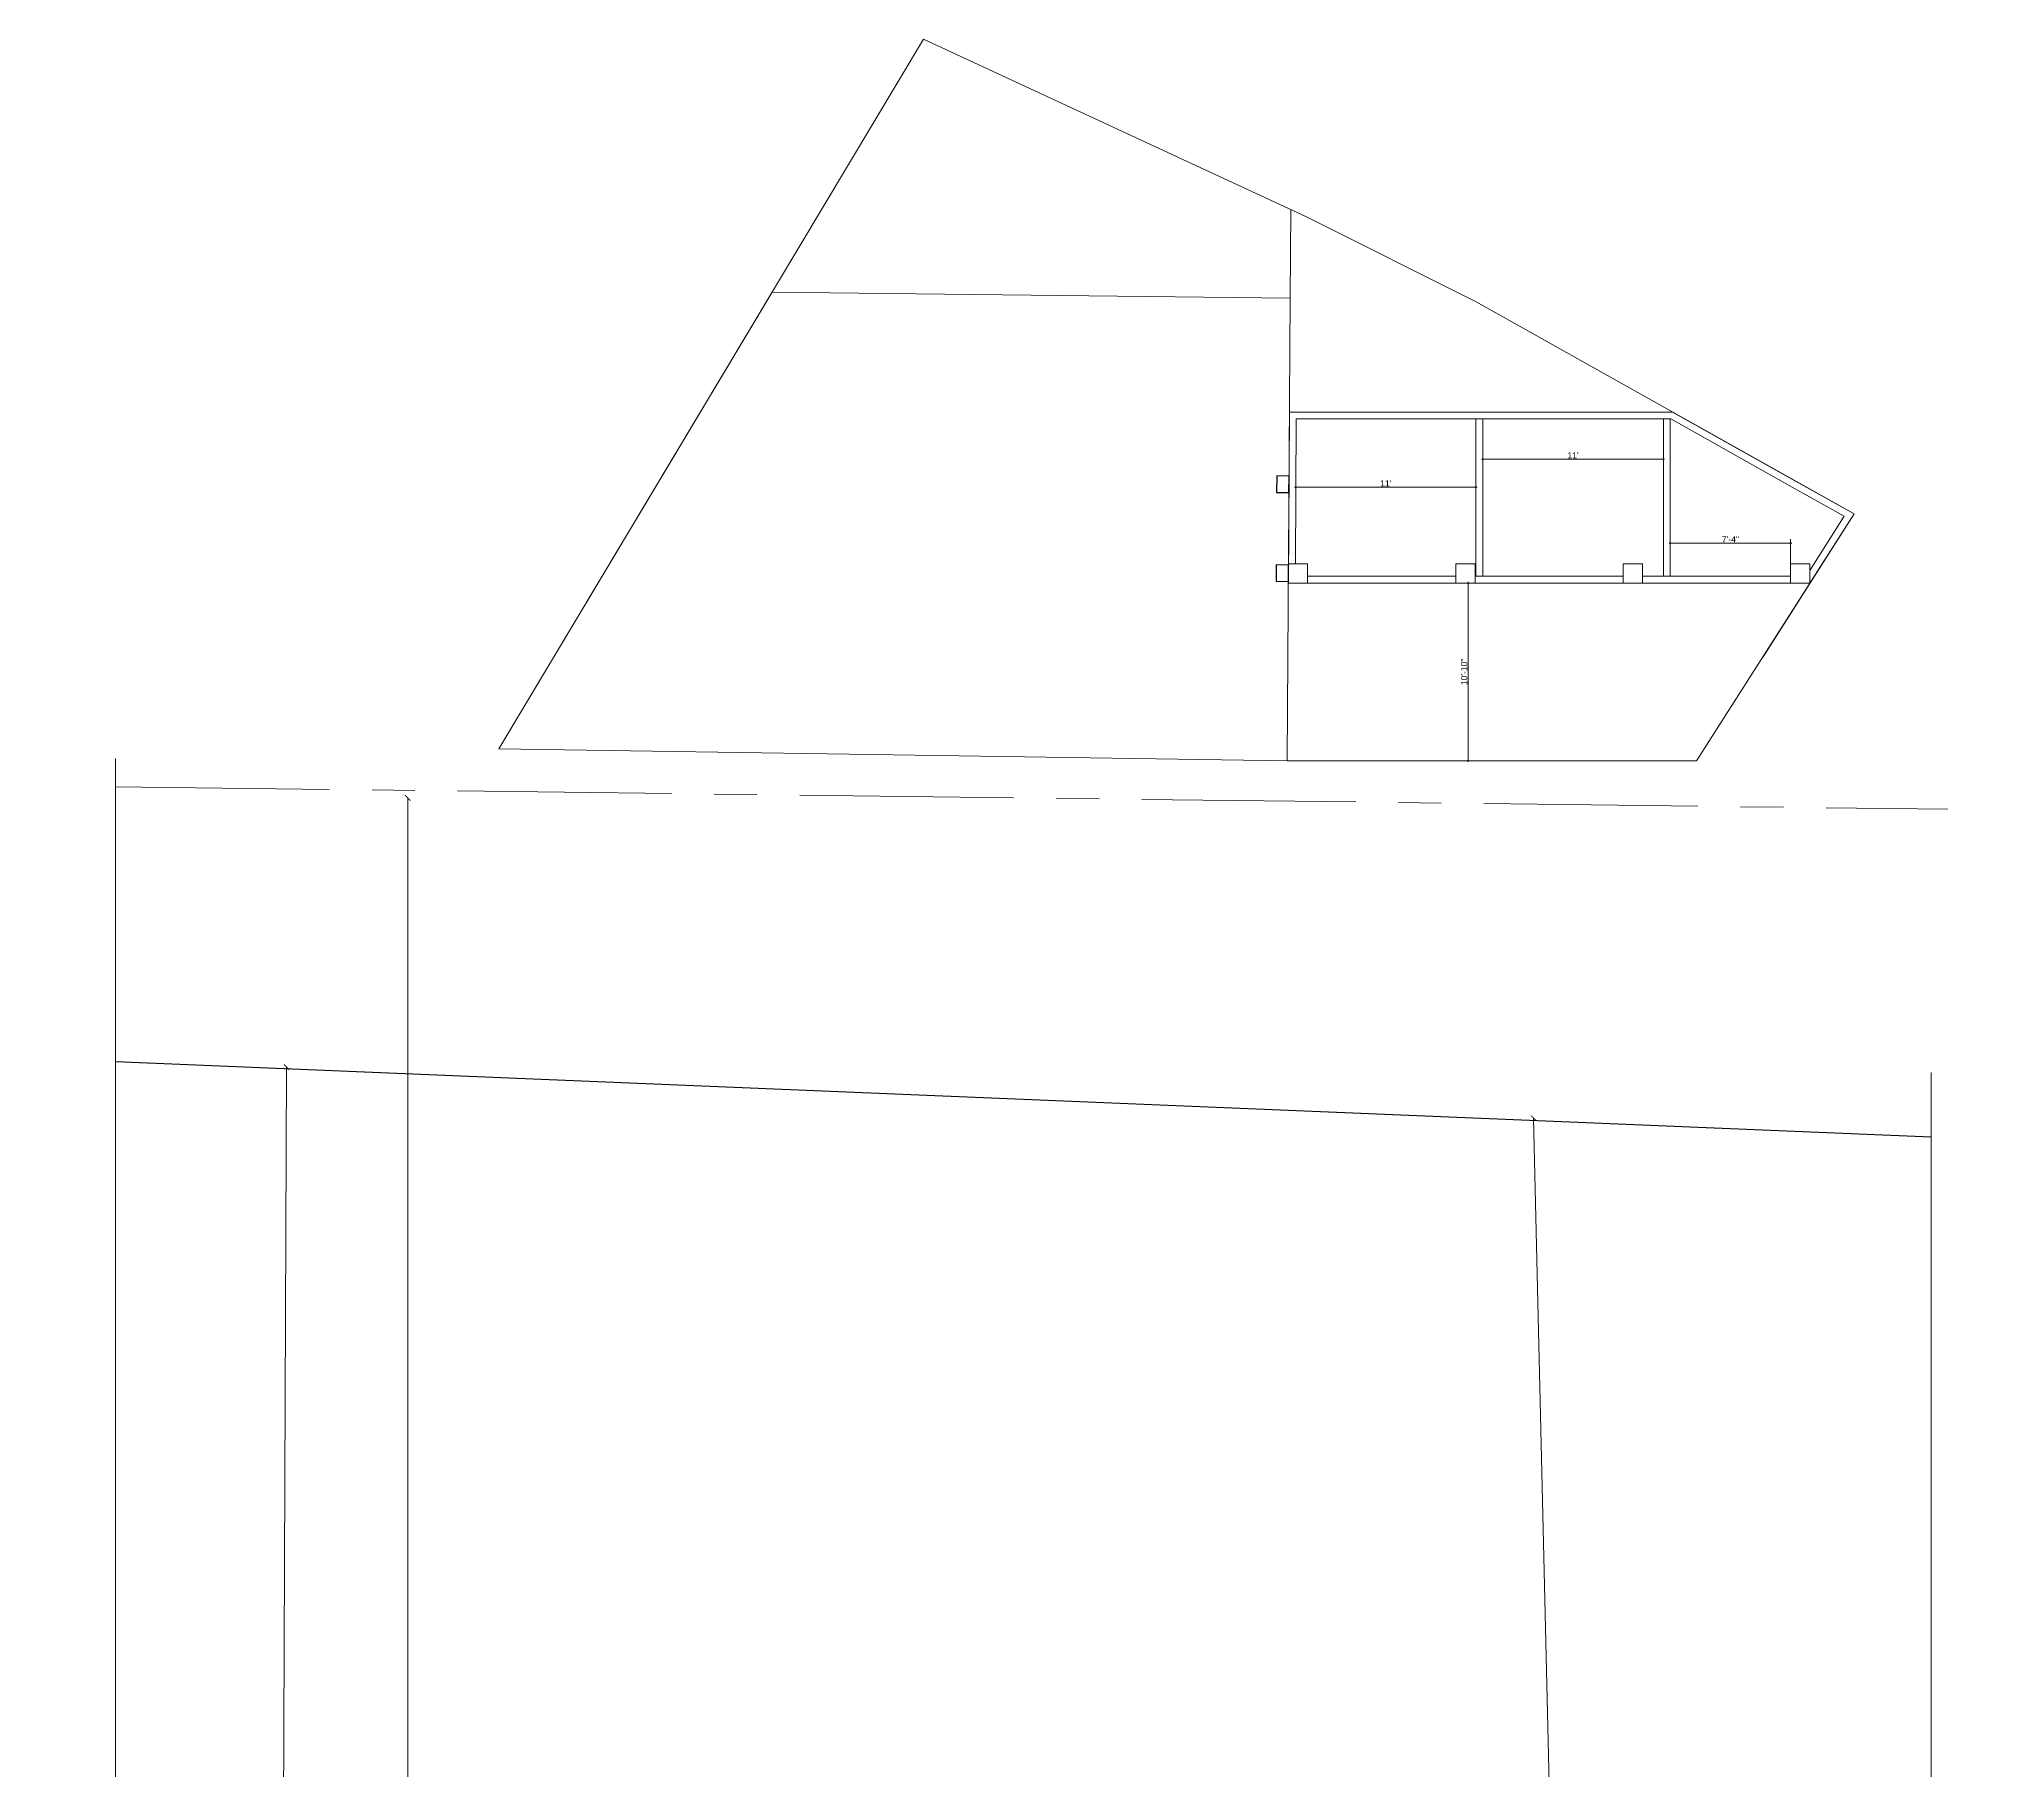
# Model space of a CAD drawing. Header units: inches. Extents: x 72553 to 165130, y 2767 to 9706.
# Drawn here: x 83720 to 85156, y 4032 to 5297 of the extents above; entities that cross this region are included whole.
import ezdxf

# ---------------------------------------------------------------- set-up
doc = ezdxf.new("R2010")
doc.units = ezdxf.units.IN
doc.header["$LTSCALE"] = 5
doc.header["$MEASUREMENT"] = 0
doc.linetypes.add('CENTER', pattern=[2, 1.25, -0.25, 0.25, -0.25])
doc.layers.add('A-WALL', color=7, linetype='Continuous', lineweight=9)
doc.layers.add('DOOR', color=62, linetype='Continuous', lineweight=0)
doc.layers.add('DIM', color=5, linetype='Continuous')
doc.layers.add('WALL', color=7, linetype='Continuous')
doc.layers.add('dim line', color=7, linetype='Continuous', lineweight=15, true_color=0xfab2b2)
doc.styles.get("Standard").update_dxf_attribs({"font": 'arial.ttf'})
doc.styles.add('tt', font='stylu.ttf', dxfattribs={"height": 8})
doc.dimstyles.new('Copy(2) of STANDARD', dxfattribs={"dimtxt": 2, "dimasz": 4, "dimexe": 0, "dimexo": 0, "dimgap": 2, "dimtad": 1, "dimdec": 0, "dimzin": 0, "dimdsep": 46, "dimlunit": 3, "dimtxsty": 'tt', "dimblk": 'ARCHTICK', "dimcen": 0.0505, "dimse1": 1, "dimse2": 1, "dimclrd": 5, "dimclre": 5, "dimclrt": 7, "dimadec": 1, "dimazin": 0, "dimtm": 1e-09, "dimtfac": 1, "dimtdec": 0, "dimtofl": 0, "dimtmove": 1, "dimatfit": 3, "dimfxl": 1, "dimtolj": 2, "dimtzin": 0, "dimlwd": 13, "dimarcsym": 0})
doc.dimstyles.new('Standard$0', dxfattribs={"dimtxt": 6, "dimasz": 4, "dimexe": 3, "dimexo": 6, "dimgap": 3, "dimtad": 1, "dimdec": 1, "dimzin": 0, "dimdsep": 46, "dimlunit": 4, "dimtxsty": 'Standard', "dimcen": 0.09, "dimclrd": 6, "dimclre": 6, "dimclrt": 7, "dimadec": 0, "dimazin": 0, "dimtfac": 1, "dimtdec": 1, "dimtix": 1, "dimtofl": 0, "dimtmove": 1, "dimatfit": 3, "dimfxl": 1, "dimtolj": 1, "dimtzin": 0, "dimlwd": 18, "dimlwe": 18, "dimarcsym": 0})

# ---------------------------------------------------------------- blocks, each defined once
blk = doc.blocks.new('_ArchTick')
at = {"color": 0, "linetype": 'ByBlock', "const_width": 0.15}
blk.add_lwpolyline([(-0.5, -0.5), (0.5, 0.5)], dxfattribs=at)
blk = doc.blocks.new('*D1974')
at = {"layer": 'Defpoints', "color": 0, "ltscale": 5, "transparency": 16777216}
for p in [(84445.5, 4742.9), (83989.7, 2775), (84421.3, 2775)]:
    blk.add_point(p, dxfattribs=at)
at = {"layer": 'DIM', "color": 5, "lineweight": 13, "ltscale": 5, "transparency": 16777216}
blk.add_line((83989.7, 4742.9), (83989.7, 2775), dxfattribs=at)
at = {"layer": 'DIM', "color": 5, "lineweight": 13, "ltscale": 5, "transparency": 16777216, "xscale": 4, "yscale": 4, "zscale": 4}
for p, rotation in [((83989.7, 4742.9), 90), ((83989.7, 2775), 270)]:
    blk.add_blockref('_ArchTick', p, dxfattribs=dict(at, rotation=rotation))
at = {"layer": 'DIM', "color": 7, "ltscale": 5, "transparency": 16777216, "insert": (83983.6, 3759), "char_height": 8, "attachment_point": 5, "rotation": 90, "style": 'tt'}
blk.add_mtext("\\A2;164'", dxfattribs=at)
blk = doc.blocks.new('*D1972')
at = {"layer": 'Defpoints', "color": 0, "ltscale": 5, "transparency": 16777216}
for p in [(83872.7, 4546.3, -33.3), (83866, 2979.8, 1.5), (83894.6, 2979.7)]:
    blk.add_point(p, dxfattribs=at)
at = {"layer": 'DIM', "color": 5, "lineweight": 13, "ltscale": 5, "transparency": 16777216}
blk.add_line((83901.2, 4546.2), (83894.6, 2979.7), dxfattribs=at)
at = {"layer": 'DIM', "color": 5, "lineweight": 13, "ltscale": 5, "transparency": 16777216, "xscale": 4, "yscale": 4, "zscale": 4}
for p, rotation in [((83901.2, 4546.2), 89.75798331016011), ((83894.6, 2979.7), 269.7579833101601)]:
    blk.add_blockref('_ArchTick', p, dxfattribs=dict(at, rotation=rotation))
at = {"layer": 'DIM', "color": 7, "ltscale": 5, "transparency": 16777216, "insert": (83891.7, 3763), "char_height": 8, "attachment_point": 5, "rotation": 89.758, "style": 'tt'}
blk.add_mtext('\\A2;130\'-6"', dxfattribs=at)
blk = doc.blocks.new('*D1975')
at = {"layer": 'Defpoints', "color": 0, "ltscale": 5, "transparency": 16777216}
for p in [(84788.9, 4508.3, -52.5), (84824, 3000.1, 1.5), (84847.4, 3000.7)]:
    blk.add_point(p, dxfattribs=at)
at = {"layer": 'DIM', "color": 5, "lineweight": 13, "ltscale": 5, "transparency": 16777216}
blk.add_line((84812.3, 4508.9), (84847.4, 3000.7), dxfattribs=at)
at = {"layer": 'DIM', "color": 5, "lineweight": 13, "ltscale": 5, "transparency": 16777216, "xscale": 4, "yscale": 4, "zscale": 4}
for p, rotation in [((84812.3, 4508.9), 91.33313824719244), ((84847.4, 3000.7), 271.3331382471924)]:
    blk.add_blockref('_ArchTick', p, dxfattribs=dict(at, rotation=rotation))
at = {"layer": 'DIM', "color": 7, "ltscale": 5, "transparency": 16777216, "insert": (84836, 3754.9), "char_height": 8, "attachment_point": 5, "rotation": 271.3331, "style": 'tt'}
blk.add_mtext('\\A2;125\'-9"', dxfattribs=at)
blk = doc.blocks.new('oblique')
at = {"color": 0, "lineweight": -2}
blk.add_line((0.25, 0.25), (-0.25, -0.25), dxfattribs=at)
at = {"layer": 'dim line', "lineweight": 9}
for p, q in [((-0.4375, 0), (0.4375, 0)), ((0, 0.4375), (0, -0.4375))]:
    blk.add_line(p, q, dxfattribs=at)
blk = doc.blocks.new('*D2024')
at = {"layer": 'A-WALL', "color": 47, "lineweight": 0, "ltscale": 5, "transparency": 16777216}
for p, q in [((84775.1, 4967.4), (84775.1, 4993.5)), ((84907.1, 4967.4), (84907.1, 4993.5))]:
    blk.add_line(p, q, dxfattribs=at)
at = {"layer": 'A-WALL', "color": 33, "lineweight": 0, "ltscale": 5, "transparency": 16777216}
blk.add_line((84775.1, 4990.5), (84907.1, 4990.5), dxfattribs=at)
at = {"layer": 'Defpoints', "color": 0, "ltscale": 5, "transparency": 16777216}
for p in [(84907.1, 4990.5), (84775.1, 4962.4), (84907.1, 4962.4)]:
    blk.add_point(p, dxfattribs=at)
at = {"layer": 'A-WALL', "color": 33, "lineweight": 0, "ltscale": 5, "transparency": 16777216, "xscale": 2, "yscale": 2, "zscale": 2, "rotation": 180}
blk.add_blockref('oblique', (84775.1, 4990.5), dxfattribs=at)
at = {"layer": 'A-WALL', "color": 33, "lineweight": 0, "ltscale": 5, "transparency": 16777216, "xscale": 2, "yscale": 2, "zscale": 2}
blk.add_blockref('oblique', (84907.1, 4990.5), dxfattribs=at)
at = {"layer": 'A-WALL', "color": 7, "ltscale": 5, "transparency": 16777216, "insert": (84841.1, 4993.3), "char_height": 4.5, "attachment_point": 5}
blk.add_mtext("\\A1;11'", dxfattribs=at)
blk = doc.blocks.new('_OBLIQUE')
at = {"color": 0, "linetype": 'ByBlock'}
blk.add_line((-0.5, -0.5), (0.5, 0.5), dxfattribs=at)
blk = doc.blocks.new('*D2025')
at = {"layer": 'A-WALL', "color": 47, "lineweight": 0, "ltscale": 5, "transparency": 16777216}
for p, q in [((84638.5, 4968.2), (84638.5, 4973.1)), ((84770.1, 4967.4), (84770.1, 4973.1))]:
    blk.add_line(p, q, dxfattribs=at)
at = {"layer": 'A-WALL', "color": 33, "lineweight": 0, "ltscale": 5, "transparency": 16777216}
blk.add_line((84770.1, 4970.1), (84638.5, 4970.1), dxfattribs=at)
at = {"layer": 'Defpoints', "color": 0, "ltscale": 5, "transparency": 16777216}
for p in [(84638.5, 4970.1), (84638.5, 4963.2), (84770.1, 4962.4)]:
    blk.add_point(p, dxfattribs=at)
at = {"layer": 'A-WALL', "color": 33, "lineweight": 0, "ltscale": 5, "transparency": 16777216, "xscale": 2, "yscale": 2, "zscale": 2, "rotation": 180}
blk.add_blockref('oblique', (84638.5, 4970.1), dxfattribs=at)
at = {"layer": 'A-WALL', "color": 33, "lineweight": 0, "ltscale": 5, "transparency": 16777216, "xscale": 2, "yscale": 2, "zscale": 2}
blk.add_blockref('oblique', (84770.1, 4970.1), dxfattribs=at)
at = {"layer": 'A-WALL', "color": 7, "ltscale": 5, "transparency": 16777216, "insert": (84704.3, 4972.8), "char_height": 4.5, "attachment_point": 5}
blk.add_mtext("\\A1;11'", dxfattribs=at)
blk = doc.blocks.new('*D2026')
at = {"layer": 'A-WALL', "color": 47, "lineweight": 0, "ltscale": 5, "transparency": 16777216}
for p, q in [((84912.1, 4909.9), (84912.1, 4932.1)), ((85000.1, 4909.9), (85000.1, 4932.1))]:
    blk.add_line(p, q, dxfattribs=at)
at = {"layer": 'A-WALL', "color": 33, "lineweight": 0, "ltscale": 5, "transparency": 16777216}
blk.add_line((85000.1, 4929.1), (84912.1, 4929.1), dxfattribs=at)
at = {"layer": 'Defpoints', "color": 0, "ltscale": 5, "transparency": 16777216}
for p in [(84912.1, 4929.1), (84912.1, 4904.9), (85000.1, 4904.9)]:
    blk.add_point(p, dxfattribs=at)
at = {"layer": 'A-WALL', "color": 33, "lineweight": 0, "ltscale": 5, "transparency": 16777216, "xscale": 2, "yscale": 2, "zscale": 2, "rotation": 180}
blk.add_blockref('oblique', (84912.1, 4929.1), dxfattribs=at)
at = {"layer": 'A-WALL', "color": 33, "lineweight": 0, "ltscale": 5, "transparency": 16777216, "xscale": 2, "yscale": 2, "zscale": 2}
blk.add_blockref('oblique', (85000.1, 4929.1), dxfattribs=at)
at = {"layer": 'A-WALL', "color": 7, "ltscale": 5, "transparency": 16777216, "insert": (84956.1, 4931.9), "char_height": 4.5, "attachment_point": 5}
blk.add_mtext('\\A1;7\'-4"', dxfattribs=at)
blk = doc.blocks.new('*D2027')
at = {"layer": 'A-WALL', "color": 47, "lineweight": 0, "ltscale": 5, "transparency": 16777216}
for p, q in [((84764.5, 4899.9), (84761.4, 4899.9)), ((84764.5, 4770.1), (84761.4, 4770.1))]:
    blk.add_line(p, q, dxfattribs=at)
at = {"layer": 'A-WALL', "color": 33, "lineweight": 0, "ltscale": 5, "transparency": 16777216}
blk.add_line((84764.4, 4899.9), (84764.4, 4770.1), dxfattribs=at)
at = {"layer": 'Defpoints', "color": 0, "ltscale": 5, "transparency": 16777216}
for p in [(84769.5, 4899.9), (84764.4, 4770.1), (84769.5, 4770.1, -58.2)]:
    blk.add_point(p, dxfattribs=at)
at = {"layer": 'A-WALL', "color": 33, "lineweight": 0, "ltscale": 5, "transparency": 16777216, "xscale": 2, "yscale": 2, "zscale": 2}
for p, rotation in [((84764.4, 4899.9), 90), ((84764.4, 4770.1), 270)]:
    blk.add_blockref('oblique', p, dxfattribs=dict(at, rotation=rotation))
at = {"layer": 'A-WALL', "color": 7, "ltscale": 5, "transparency": 16777216, "insert": (84761.6, 4835), "char_height": 4.5, "attachment_point": 5, "rotation": 90}
blk.add_mtext('\\A1;10\'-10"', dxfattribs=at)

msp = doc.modelspace()

# ---------------------------------------------------------------- linework, layer by layer
msp.add_line((83776.1, 4550.3, -31.3), (85102.8, 4495.3, -59.1))
at = {"layer": 'A-WALL', "ltscale": 5}
for p, q in [((84634.4, 5108.1, -58.2), (84634.9, 5173, -58.2)), ((84913.8, 5024.9), (84633.9, 5024.9)), ((84638.9, 5019.9), (84638.2, 4913.9)), ((84912.5, 5019.9), (84638.9, 5019.9)), ((84770.1, 4904.9), (84770.1, 5019.9)), ((84775.1, 4904.9), (84775.1, 5019.9)), ((84907.1, 4904.9), (84907.1, 5019.9)), ((84912.1, 4904.9), (84912.1, 5019.9)), ((84995.1, 4973.5), (84912.5, 5019.9)), ((84913.8, 5024.9), (85018.5, 4966.1)), ((84997.5, 4977.8), (84913.8, 5024.9)), ((85007.3, 4966.6), (84995.1, 4973.5)), ((85009.7, 4971), (84997.5, 4977.8)), ((85046.4, 4950.4), (85009.7, 4971)), ((85039.3, 4948.7), (85007.3, 4966.6)), ((84979.9, 4846.1, -58.2), (85046.4, 4950.4, -58.2)), ((85014.1, 4909.2), (85039.3, 4948.7)), ((85014.1, 4899.9), (84633.1, 4899.9)), ((84647.2, 4904.9), (84755.5, 4904.9)), ((84769.5, 4904.9), (84877.8, 4904.9)), ((84891.8, 4904.9), (85000.1, 4904.9)), ((84632.2, 4770.1, -58.2), (84931.4, 4770.1, -58.2)), ((84632.2, 4770.1, -58.2), (84781.8, 4770.1, -58.2))]:
    msp.add_line(p, q, dxfattribs=at)
at = {"layer": 'A-WALL', "linetype": 'CENTER', "ltscale": 25}
msp.add_line((83776.1, 4751.1), (85114.9, 4734.6), dxfattribs=at)
at = {"layer": 'A-WALL', "ltscale": 5, "elevation": -58.2}
msp.add_lwpolyline([(84366.4, 5297.3), (84056.3, 4778.7), (84632.2, 4770.1), (84931.4, 4770.1), (85046.4, 4950.4), (84770.3, 5105.5), (84646.9, 5167.4)], close=True, dxfattribs=at)
at = {"layer": 'A-WALL', "ltscale": 5}
for points in [[(85046.4, 4950.4), (85009.7, 4971), (84997.5, 4977.8), (84913.8, 5024.9), (84633.9, 5024.9), (84633.1, 4899.9), (85014.1, 4899.9)], [(84633.2, 4913.9), (84647.2, 4913.9), (84647.2, 4899.9), (84633.2, 4899.9)], [(84755.5, 4913.9), (84769.5, 4913.9), (84769.5, 4899.9), (84755.5, 4899.9)], [(84877.8, 4913.9), (84891.8, 4913.9), (84891.8, 4899.9), (84877.8, 4899.9)], [(85000.1, 4913.9), (85014.1, 4913.9), (85014.1, 4899.9), (85000.1, 4899.9)]]:
    msp.add_lwpolyline(points, close=True, dxfattribs=at)
at = {"layer": 'A-WALL', "linetype": 'Continuous', "ltscale": 5}
for points, elevation in [([(83776.1, 4771.6), (83776.1, 3795.7), (83720.5, 3766.8), (83829.7, 3766.6), (83776.1, 3737.9), (83776.1, 2783)], -31.3), ([(85102.8, 4542.2), (85102.8, 3740.8), (85047.2, 3711.8), (85156.5, 3711.6), (85102.8, 3683), (85102.8, 2925.5)], -59.1)]:
    msp.add_lwpolyline(points, dxfattribs=dict(at, elevation=elevation))
at = {"layer": 'DOOR', "lineweight": 13, "elevation": -58.2}
msp.add_lwpolyline([(84056.3, 4778.7), (84632.2, 4770.1), (84634.4, 5108.1), (84256, 5112.6)], close=True, dxfattribs=at)
at = {"layer": 'WALL', "color": 2, "linetype": 'ByBlock', "ltscale": 5, "elevation": -58.2}
for points in [[(84624.6, 4978.2), (84624.5, 4966.2), (84633.5, 4966.1), (84633.6, 4978.1)], [(84624.2, 4913.2), (84624.1, 4901.2), (84633.1, 4901.1), (84633.2, 4913.1)]]:
    msp.add_lwpolyline(points, close=True, dxfattribs=at)

# ---------------------------------------------------------------- dimensions: what is measured, and where the dimension line sits
at = {"layer": 'A-WALL', "ltscale": 5}
for base, p1, p2, picture, middle in [((84907.1, 4990.5), (84775.1, 4962.4), (84907.1, 4962.4), '*D2024', (84841.1, 4993.3)), ((84638.5, 4970.1), (84770.1, 4962.4), (84638.5, 4963.2), '*D2025', (84704.3, 4972.8)), ((84912.1, 4929.1), (85000.1, 4904.9), (84912.1, 4904.9), '*D2026', (84956.1, 4931.9))]:
    dim = msp.add_linear_dim(base=base, p1=p1, p2=p2, dimstyle='Standard$0', override={"dimtxt": 4.5, "dimasz": 2, "dimexo": 5, "dimgap": 0.5, "dimdec": 0, "dimzin": 12, "dimpost": '\\X', "dimblk": 'oblique', "dimcen": 3, "dimclrd": 33, "dimclre": 47, "dimtfac": 0.5, "dimtdec": 0, "dimfxl": 3, "dimlwd": 0, "dimlwe": 0}, dxfattribs=at)
    dim.commit()
    dim.dimension.update_dxf_attribs({"geometry": picture, "text_midpoint": middle})
dim = msp.add_linear_dim(base=(84764.4, 4770.1), p1=(84769.5, 4899.9), p2=(84769.5, 4770.1, -58.2), angle=90, dimstyle='Standard$0', override={"dimtxt": 4.5, "dimasz": 2, "dimexo": 5, "dimgap": 0.5, "dimdec": 0, "dimzin": 12, "dimpost": '\\X', "dimblk": 'oblique', "dimcen": 3, "dimclrd": 33, "dimclre": 47, "dimtfac": 0.5, "dimtdec": 0, "dimfxl": 3, "dimlwd": 0, "dimlwe": 0}, dxfattribs=at)
dim.commit()
dim.dimension.update_dxf_attribs({"geometry": '*D2027', "text_midpoint": (84761.6, 4835)})
at = {"layer": 'DIM', "ltscale": 5}
dim = msp.add_linear_dim(base=(83989.7, 2775), p1=(84445.5, 4742.9), p2=(84421.3, 2775), angle=90, dimstyle='Copy(2) of STANDARD', dxfattribs=at)
dim.commit()
dim.dimension.update_dxf_attribs({"geometry": '*D1974', "text_midpoint": (83983.6, 3759)})
for p1, p2, distance, picture, middle in [((83872.6619, 4546.3059, -33.3066), (83866.0451, 2979.8244, 1.516), 28.5295, '*D1972', (83891.7041, 3762.9707)), ((84788.9, 4508.3, -52.5), (84824, 3000.1, 1.5), 23.4, '*D1975', (84836, 3754.9))]:
    dim = msp.add_aligned_dim(p1=p1, p2=p2, distance=distance, dimstyle='Copy(2) of STANDARD', dxfattribs=at)
    dim.commit()
    dim.dimension.update_dxf_attribs({"geometry": picture, "text_midpoint": middle})

doc.saveas('drawing.dxf')
